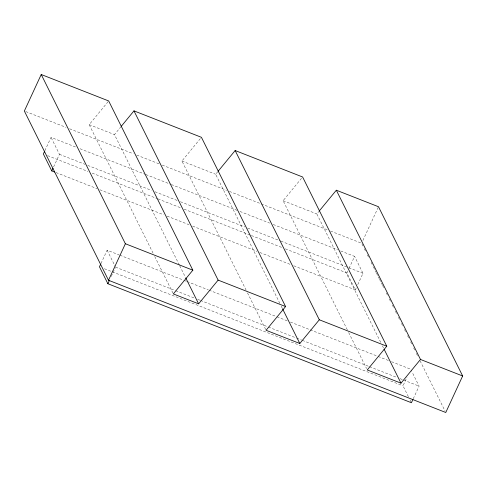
<?xml version="1.0" encoding="UTF-8"?>
<svg xmlns="http://www.w3.org/2000/svg" width="487" height="487" viewBox="0 0 487 487"><rect width="100%" height="100%" fill="white"/><g stroke="black" fill="none" stroke-linecap="round" stroke-linejoin="round"><path stroke-width="0.37" stroke-dasharray="2.44 1.83" d="M44.895 150.66L51.032 137.383L75.795 147.092M53.619 166.919L59.444 154.306L51.032 137.383M100.998 263.485L107.134 250.208L119.163 254.92M111.255 276.427L112.789 273.104M113.094 272.44L115.242 267.795M356.241 287.92L355.321 289.911L346.908 272.988L347.828 270.997M349.051 268.343L354.579 256.387L340.425 250.842M362.894 240.499L378.18 207.425M357.775 284.603L362.992 273.31L354.579 256.387M408.392 396.643L403.011 385.814L406.998 377.182M413.262 398.756L419.094 386.136L412.026 371.922M153.052 253.137L89.176 124.678L108.68 100.955M179.362 265.092L114.469 134.595L120.654 127.07M246.142 290.179L181.925 161.039L201.429 137.316M279.867 303.401L215.656 174.261L217.555 171.948M347.322 329.845L283.105 200.711L302.61 176.988M380.712 342.391L316.836 213.933L318.735 211.62M89.176 124.678L114.469 134.595M181.925 161.039L215.656 174.261M283.105 200.711L316.836 213.933M25.762 111.578L66.068 127.381M69.604 128.769L133.237 153.715M136.774 155.103L159.401 163.973M162.226 165.081L226.571 190.307M229.401 191.415L260.508 203.615M261.221 203.895L327.684 229.949M330.509 231.057L361.622 243.257L362.973 245.978M80.045 148.754L145.138 174.279M145.844 174.553L170.608 184.263M171.314 184.543L237.12 210.341M239.951 211.449L269.67 223.101M273.207 224.489L337.594 249.734M59.444 154.306L84.921 164.289M87.751 165.403L151.433 190.368M154.969 191.756L177.609 200.632M180.44 201.74L244.827 226.985M247.658 228.093L280.208 240.858M280.914 241.132L348.132 267.485M348.838 267.765L362.992 273.31M47.604 155.645L87.94 171.454M92.183 173.122L157.277 198.641M157.989 198.921L180.628 207.797M184.165 209.185L250.677 235.264M251.383 235.538L281.809 247.469M285.345 248.857L346.908 272.988M56.023 172.568L97.059 188.658M99.89 189.766L163.571 214.737M167.108 216.125L189.041 224.72M192.584 226.108L256.972 251.353M259.802 252.461L290.228 264.392M293.764 265.78L355.321 289.911M119.869 255.2L183.55 280.165M184.256 280.445L186.381 281.273M187.087 281.553L208.314 289.875M209.02 290.155L276.245 316.507M276.951 316.781L287.561 320.945M290.392 322.053L377.425 356.174M378.131 356.454L388.742 360.611M391.572 361.725L410.681 369.213L411.692 371.246M115.547 267.132L174.985 290.435M175.691 290.709L194.794 298.202M197.625 299.31L199.749 300.144M200.455 300.418L267.673 326.771M268.386 327.051L295.98 337.868M296.686 338.148L301.642 340.09M302.348 340.364L368.86 366.443M369.566 366.717L397.161 377.541M399.991 378.649L402.822 379.757M403.528 380.037L419.094 386.136M104.419 268.745L403.011 385.814M364.325 248.693L366.017 252.089M367.368 254.811L369.055 258.207M371.088 262.286L373.115 266.365M373.45 267.046L376.153 272.483M376.494 273.164L379.196 278.601M379.531 279.276L382.24 284.718M382.575 285.394L384.267 288.791M386.294 292.87L387.646 295.591M389.338 298.988L390.69 301.709M392.376 305.106L393.727 307.827M395.42 311.223L396.771 313.945M398.463 317.341L399.474 319.381M401.501 323.459L402.518 325.499M404.545 329.571L405.555 331.61M407.589 335.689L408.599 337.728M410.626 341.807L411.643 343.846M413.67 347.925L414.681 349.964M416.373 353.361L417.724 356.082M420.092 360.837L445.1 411.131M410.078 400.028L411.424 402.737M382.398 345.788L383.75 348.509M348.674 332.566L366.583 368.586M281.218 306.122L282.235 308.161M247.493 292.894L265.744 329.602M179.697 265.768L185.444 277.322M154.744 256.533L172.995 293.235M107.134 250.208L115.212 266.456"/><path stroke-width="0.73" d="M121.129 126.492L133.974 110.872L218.127 280.11L198.623 303.833L173.329 293.917L192.834 270.188L108.68 100.955L41.225 74.505L24.35 111.024L108.504 280.262L445.775 412.495L462.65 375.976L378.496 206.738L336.334 190.21L319.216 211.041M44.591 151.323L43.361 153.983L51.774 170.907L54.605 172.014M51.774 170.907L53.004 168.246M100.693 264.149L99.464 266.803L107.877 283.732L411.424 402.737L412.958 399.419M108.504 280.262L125.378 243.743L41.225 74.505M107.877 283.732L109.411 280.409M218.03 171.369L235.154 150.538L302.61 176.988L386.763 346.22L367.265 369.95L400.99 383.172L420.488 359.449L336.334 190.21M133.974 110.872L201.429 137.316L285.583 306.554L266.079 330.277L299.809 343.499L319.308 319.776L235.154 150.538M125.378 243.743L192.834 270.188M218.127 280.11L285.583 306.554M319.308 319.776L386.763 346.22M420.488 359.449L462.65 375.976M384.091 349.185L400.99 383.172M282.57 308.837L299.809 343.499M185.784 278.004L198.623 303.833"/></g></svg>
